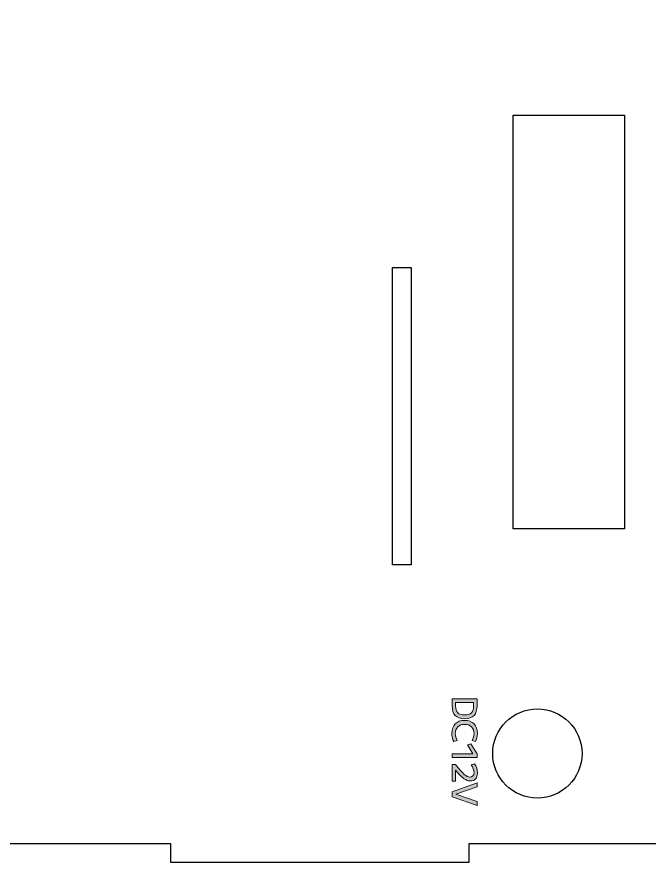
# Model space of a CAD drawing. Header units: millimetres. Extents: x 0 to 329, y 57 to 300.
# Drawn here: x 90.5 to 175.5, y 65 to 178.7 of the extents above; entities that cross this region are included whole.
import ezdxf

# ---------------------------------------------------------------- set-up
doc = ezdxf.new("R2010")
doc.units = ezdxf.units.MM
doc.header["$MEASUREMENT"] = 0
doc.layers.get('0').update_dxf_attribs({"lineweight": 0})

# ---------------------------------------------------------------- blocks, each defined once
blk = doc.blocks.new('Block_0')
at = {"color": 1, "lineweight": 25, "true_color": 0xff0000}
blk.add_lwpolyline([(3.25, 232.5), (3.25, 132.5), (0, 132.5), (0, 112.5), (3.25, 112.5), (3.25, 67.5), (33.85, 67.5), (33.85, 65), (74, 65), (74, 67.5), (111.12, 67.5), (111.12, 65), (151.27, 65), (151.27, 67.5), (196.98, 67.5)], dxfattribs=at)
blk = doc.blocks.new('Block_6')
at = {"true_color": 0x000000, "transparency": 33554687}
h = blk.add_hatch(color=18, dxfattribs=at)
h.dxf.hatch_style = 2
edge = h.paths.add_edge_path()
edge.add_spline(control_points=[(150.67, 84.8), (151.52, 84.8), (151.88, 85.17), (151.88, 86), (151.88, 86), (151.88, 86.45), (151.88, 86.45), (151.88, 86.45), (149.45, 86.45), (149.45, 86.45), (149.45, 86.45), (149.45, 86), (149.45, 86), (149.45, 85.17), (149.82, 84.8), (150.67, 84.8)], knot_values=[0, 0, 0, 0, 1, 1, 1, 2, 2, 2, 3, 3, 3, 4, 4, 4, 5, 5, 5, 5], degree=3, periodic=0)
edge = h.paths.add_edge_path()
edge.add_spline(control_points=[(152.34, 86.95), (152.34, 86.95), (152.34, 86.03), (152.34, 86.03), (152.34, 84.85), (151.8, 84.29), (150.67, 84.29), (149.54, 84.29), (149, 84.85), (149, 86.03), (149, 86.03), (149, 86.95), (149, 86.95), (149, 86.95), (152.34, 86.95), (152.34, 86.95)], knot_values=[0, 0, 0, 0, 1, 1, 1, 2, 2, 2, 3, 3, 3, 4, 4, 4, 5, 5, 5, 5], degree=3, periodic=0)
h = blk.add_hatch(color=18, dxfattribs=at)
h.dxf.hatch_style = 2
edge = h.paths.add_edge_path()
edge.add_spline(control_points=[(150.67, 84.06), (151.74, 84.06), (152.39, 83.4), (152.39, 82.31), (152.39, 81.9), (152.3, 81.53), (152.11, 81.21), (152.11, 81.21), (151.66, 81.34), (151.66, 81.34), (151.84, 81.65), (151.93, 81.96), (151.93, 82.29), (151.93, 83.06), (151.45, 83.53), (150.67, 83.53), (149.89, 83.53), (149.41, 83.06), (149.41, 82.29), (149.41, 81.97), (149.5, 81.66), (149.67, 81.34), (149.67, 81.34), (149.22, 81.21), (149.22, 81.21), (149.04, 81.53), (148.95, 81.9), (148.95, 82.31), (148.95, 83.4), (149.6, 84.06), (150.67, 84.06)], knot_values=[0, 0, 0, 0, 1, 1, 1, 2, 2, 2, 3, 3, 3, 4, 4, 4, 5, 5, 5, 6, 6, 6, 7, 7, 7, 8, 8, 8, 9, 9, 9, 10, 10, 10, 10], degree=3, periodic=0)
h = blk.add_hatch(color=18, dxfattribs=at)
h.dxf.hatch_style = 2
edge = h.paths.add_edge_path()
edge.add_spline(control_points=[(151.77, 79.57), (151.77, 79.57), (151.77, 79.58), (151.77, 79.58), (151.77, 79.58), (151.06, 80.78), (151.06, 80.78), (151.06, 80.78), (151.5, 80.93), (151.5, 80.93), (151.5, 80.93), (152.34, 79.57), (152.34, 79.57), (152.34, 79.57), (152.34, 79.05), (152.34, 79.05), (152.34, 79.05), (149, 79.05), (149, 79.05), (149, 79.05), (149, 79.57), (149, 79.57), (149, 79.57), (151.77, 79.57), (151.77, 79.57)], knot_values=[0, 0, 0, 0, 1, 1, 1, 2, 2, 2, 3, 3, 3, 4, 4, 4, 5, 5, 5, 6, 6, 6, 7, 7, 7, 8, 8, 8, 8], degree=3, periodic=0)
h = blk.add_hatch(color=18, dxfattribs=at)
h.dxf.hatch_style = 2
edge = h.paths.add_edge_path()
edge.add_spline(control_points=[(151.36, 76.43), (151.73, 76.43), (151.93, 76.64), (151.93, 77.05), (151.93, 77.36), (151.8, 77.72), (151.55, 78.08), (151.55, 78.08), (152, 78.24), (152, 78.24), (152.26, 77.89), (152.39, 77.45), (152.39, 76.97), (152.39, 76.28), (152.06, 75.91), (151.43, 75.91), (150.84, 75.91), (150.29, 76.32), (149.46, 77.38), (149.46, 77.38), (149.45, 77.38), (149.45, 77.38), (149.45, 77.38), (149.45, 75.87), (149.45, 75.87), (149.45, 75.87), (149, 75.87), (149, 75.87), (149, 75.87), (149, 78.14), (149, 78.14), (149, 78.14), (149.45, 78.14), (149.45, 78.14), (150.43, 76.86), (150.9, 76.43), (151.36, 76.43)], knot_values=[0, 0, 0, 0, 1, 1, 1, 2, 2, 2, 3, 3, 3, 4, 4, 4, 5, 5, 5, 6, 6, 6, 7, 7, 7, 8, 8, 8, 9, 9, 9, 10, 10, 10, 11, 11, 11, 12, 12, 12, 12], degree=3, periodic=0)
h = blk.add_hatch(color=18, dxfattribs=at)
h.dxf.hatch_style = 2
edge = h.paths.add_edge_path()
edge.add_spline(control_points=[(152.34, 75.67), (152.34, 75.67), (152.34, 75.11), (152.34, 75.11), (152.34, 75.11), (149.5, 74.14), (149.5, 74.14), (149.5, 74.14), (149.5, 74.13), (149.5, 74.13), (149.5, 74.13), (152.34, 73.15), (152.34, 73.15), (152.34, 73.15), (152.34, 72.6), (152.34, 72.6), (152.34, 72.6), (149, 73.8), (149, 73.8), (149, 73.8), (149, 74.46), (149, 74.46), (149, 74.46), (152.34, 75.67), (152.34, 75.67)], knot_values=[0, 0, 0, 0, 1, 1, 1, 2, 2, 2, 3, 3, 3, 4, 4, 4, 5, 5, 5, 6, 6, 6, 7, 7, 7, 8, 8, 8, 8], degree=3, periodic=0)
for points, knots in [([(152.34, 86.95), (152.34, 86.95), (152.34, 86.03), (152.34, 86.03), (152.34, 84.85), (151.8, 84.29), (150.67, 84.29), (149.54, 84.29), (149, 84.85), (149, 86.03), (149, 86.03), (149, 86.95), (149, 86.95), (149, 86.95), (152.34, 86.95), (152.34, 86.95)], [0, 0, 0, 0, 1, 1, 1, 2, 2, 2, 3, 3, 3, 4, 4, 4, 5, 5, 5, 5]), ([(150.67, 84.8), (151.52, 84.8), (151.88, 85.17), (151.88, 86), (151.88, 86), (151.88, 86.45), (151.88, 86.45), (151.88, 86.45), (149.45, 86.45), (149.45, 86.45), (149.45, 86.45), (149.45, 86), (149.45, 86), (149.45, 85.17), (149.82, 84.8), (150.67, 84.8)], [0, 0, 0, 0, 1, 1, 1, 2, 2, 2, 3, 3, 3, 4, 4, 4, 5, 5, 5, 5]), ([(150.67, 84.06), (151.74, 84.06), (152.39, 83.4), (152.39, 82.31), (152.39, 81.9), (152.3, 81.53), (152.11, 81.21), (152.11, 81.21), (151.66, 81.34), (151.66, 81.34), (151.84, 81.65), (151.93, 81.96), (151.93, 82.29), (151.93, 83.06), (151.45, 83.53), (150.67, 83.53), (149.89, 83.53), (149.41, 83.06), (149.41, 82.29), (149.41, 81.97), (149.5, 81.66), (149.67, 81.34), (149.67, 81.34), (149.22, 81.21), (149.22, 81.21), (149.04, 81.53), (148.95, 81.9), (148.95, 82.31), (148.95, 83.4), (149.6, 84.06), (150.67, 84.06)], [0, 0, 0, 0, 1, 1, 1, 2, 2, 2, 3, 3, 3, 4, 4, 4, 5, 5, 5, 6, 6, 6, 7, 7, 7, 8, 8, 8, 9, 9, 9, 10, 10, 10, 10]), ([(151.77, 79.57), (151.77, 79.57), (151.77, 79.58), (151.77, 79.58), (151.77, 79.58), (151.06, 80.78), (151.06, 80.78), (151.06, 80.78), (151.5, 80.93), (151.5, 80.93), (151.5, 80.93), (152.34, 79.57), (152.34, 79.57), (152.34, 79.57), (152.34, 79.05), (152.34, 79.05), (152.34, 79.05), (149, 79.05), (149, 79.05), (149, 79.05), (149, 79.57), (149, 79.57), (149, 79.57), (151.77, 79.57), (151.77, 79.57)], [0, 0, 0, 0, 1, 1, 1, 2, 2, 2, 3, 3, 3, 4, 4, 4, 5, 5, 5, 6, 6, 6, 7, 7, 7, 8, 8, 8, 8]), ([(151.36, 76.43), (151.73, 76.43), (151.93, 76.64), (151.93, 77.05), (151.93, 77.36), (151.8, 77.72), (151.55, 78.08), (151.55, 78.08), (152, 78.24), (152, 78.24), (152.26, 77.89), (152.39, 77.45), (152.39, 76.97), (152.39, 76.28), (152.06, 75.91), (151.43, 75.91), (150.84, 75.91), (150.29, 76.32), (149.46, 77.38), (149.46, 77.38), (149.45, 77.38), (149.45, 77.38), (149.45, 77.38), (149.45, 75.87), (149.45, 75.87), (149.45, 75.87), (149, 75.87), (149, 75.87), (149, 75.87), (149, 78.14), (149, 78.14), (149, 78.14), (149.45, 78.14), (149.45, 78.14), (150.43, 76.86), (150.9, 76.43), (151.36, 76.43)], [0, 0, 0, 0, 1, 1, 1, 2, 2, 2, 3, 3, 3, 4, 4, 4, 5, 5, 5, 6, 6, 6, 7, 7, 7, 8, 8, 8, 9, 9, 9, 10, 10, 10, 11, 11, 11, 12, 12, 12, 12]), ([(152.34, 75.67), (152.34, 75.67), (152.34, 75.11), (152.34, 75.11), (152.34, 75.11), (149.5, 74.14), (149.5, 74.14), (149.5, 74.14), (149.5, 74.13), (149.5, 74.13), (149.5, 74.13), (152.34, 73.15), (152.34, 73.15), (152.34, 73.15), (152.34, 72.6), (152.34, 72.6), (152.34, 72.6), (149, 73.8), (149, 73.8), (149, 73.8), (149, 74.46), (149, 74.46), (149, 74.46), (152.34, 75.67), (152.34, 75.67)], [0, 0, 0, 0, 1, 1, 1, 2, 2, 2, 3, 3, 3, 4, 4, 4, 5, 5, 5, 6, 6, 6, 7, 7, 7, 8, 8, 8, 8])]:
    blk.add_open_spline(points, degree=3, knots=knots)

msp = doc.modelspace()

# ---------------------------------------------------------------- linework, layer by layer
at = {"color": 1, "lineweight": 25, "true_color": 0xff0000}
for points in [[(172.18, 109.85), (157.18, 109.85), (157.18, 165.46), (172.18, 165.46)], [(140.98, 145), (143.48, 145), (143.48, 105), (140.98, 105)]]:
    msp.add_lwpolyline(points, close=True, dxfattribs=at)
msp.add_circle((160.45, 79.61), 6, dxfattribs=at)

# ---------------------------------------------------------------- block references
for name in ['Block_0', 'Block_6']:
    msp.add_blockref(name, (0, 0))

doc.saveas('drawing.dxf')
